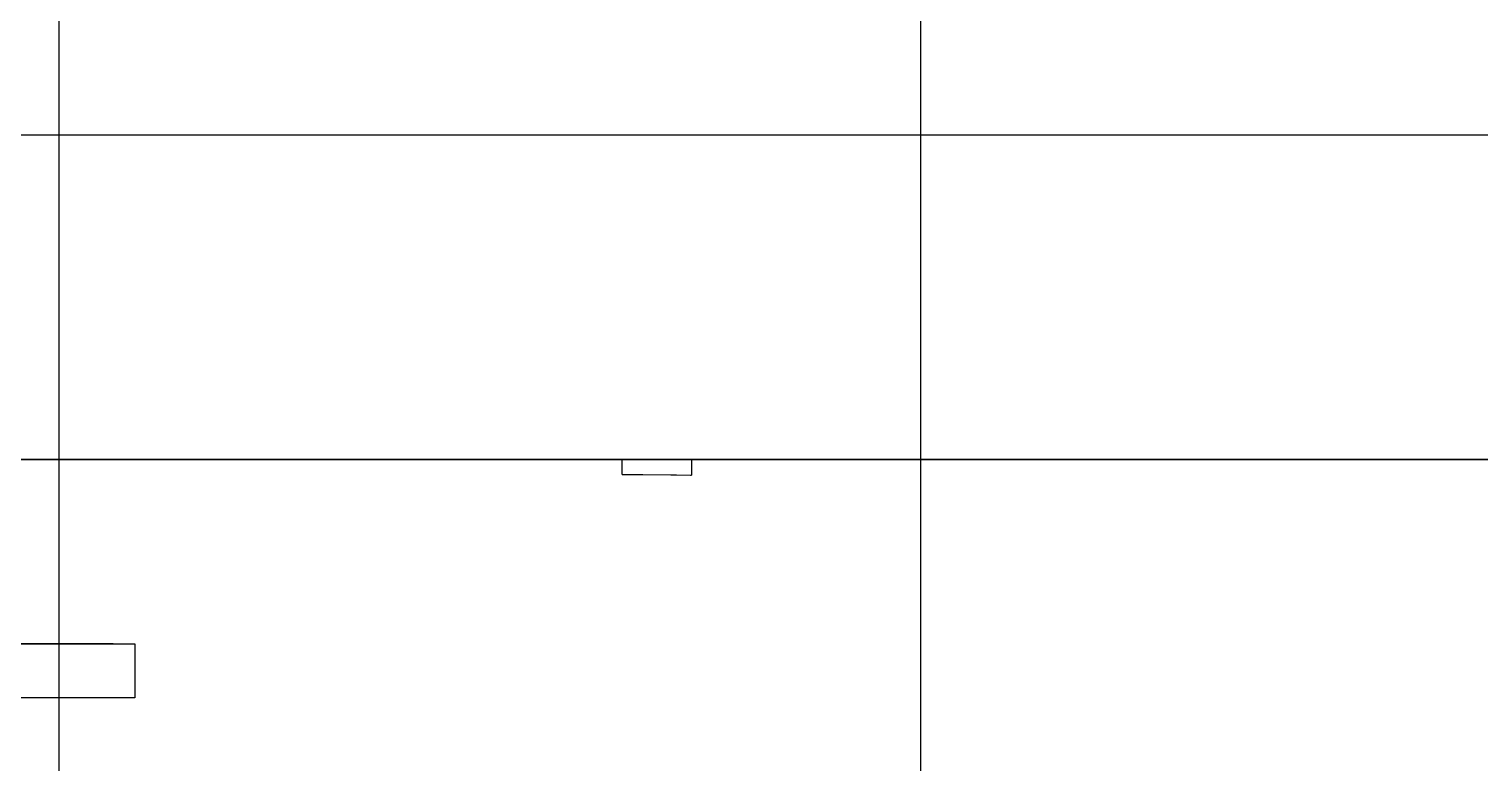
# Model space of a CAD drawing. Header units: millimetres. Extents: x 12318 to 17800, y 6541 to 10165.
# Drawn here: x 13147.71 to 13196.14, y 7269.77 to 7294.26 of the extents above; entities that cross this region are included whole.
import ezdxf

# ---------------------------------------------------------------- set-up
doc = ezdxf.new("R2010")
doc.units = ezdxf.units.MM
doc.layers.add('Equipment', color=123, linetype='Continuous')
doc.layers.add('HW LINE', color=1, linetype='Continuous')

# ---------------------------------------------------------------- blocks, each defined once
blk = doc.blocks.new('A$Cbe2ee938')
at = {"layer": 'Equipment'}
for p, q in [((-3589.31, 260), (-2289.31, 260)), ((-3586.81, 260), (-2291.81, 260)), ((-3589.31, 110), (-2289.31, 110)), ((-2289.31, 110), (-3589.31, 110)), ((-3304.25, 103.15), (-3304.19, 110)), ((-3272.11, 110), (-3272.18, 102.85)), ((-3304.25, 103.15), (-3304.23, 103.15)), ((-3304.23, 103.15), (-3304.15, 103.15)), ((-3304.15, 103.15), (-3304.02, 103.15)), ((-3304.02, 103.15), (-3303.85, 103.15)), ((-3303.85, 103.15), (-3297.33, 103.09)), ((-3297.33, 103.09), (-3297.11, 103.09)), ((-3297.11, 103.09), (-3296.85, 103.09)), ((-3296.85, 103.09), (-3296.56, 103.08)), ((-3296.56, 103.08), (-3296.23, 103.08)), ((-3296.23, 103.08), (-3295.88, 103.08)), ((-3295.88, 103.08), (-3295.51, 103.07)), ((-3295.51, 103.07), (-3295.13, 103.07)), ((-3295.13, 103.07), (-3294.73, 103.07)), ((-3294.73, 103.07), (-3281.7, 102.94)), ((-3281.7, 102.94), (-3281.31, 102.94)), ((-3281.31, 102.94), (-3280.92, 102.94)), ((-3280.92, 102.94), (-3280.55, 102.93)), ((-3280.55, 102.93), (-3280.2, 102.93)), ((-3280.2, 102.93), (-3279.87, 102.93)), ((-3279.87, 102.93), (-3279.58, 102.92)), ((-3279.58, 102.92), (-3279.32, 102.92)), ((-3279.32, 102.92), (-3279.1, 102.92)), ((-3279.1, 102.92), (-3272.58, 102.86)), ((-3272.58, 102.86), (-3272.41, 102.86)), ((-3272.41, 102.86), (-3272.28, 102.85)), ((-3272.28, 102.85), (-3272.21, 102.85)), ((-3272.21, 102.85), (-3272.18, 102.85)), ((-3799.31, 25), (-3529.31, 25)), ((-3539.31, 25), (-3789.31, 25)), ((-3539.31, 25), (-3529.31, 25)), ((-3529.31, 25), (-3529.31, 0)), ((-3529.31, 25), (-3529.31, 0)), ((-3539.31, 0), (-3789.31, 0)), ((-3529.31, 0), (-3539.31, 0)), ((-3529.31, 0), (-3799.31, 0))]:
    blk.add_line(p, q, dxfattribs=at)

msp = doc.modelspace()

# ---------------------------------------------------------------- linework, layer by layer
at = {"layer": 'HW LINE'}
for p, q in [((13148.716, 7053.609), (13148.716, 7333.26)), ((13177.475, 7103.579), (13177.475, 7333.26))]:
    msp.add_line(p, q, dxfattribs=at)

# ---------------------------------------------------------------- block references
at = {"xscale": 0.072267749473635, "yscale": 0.072267749473635, "zscale": 0.072267749473635}
msp.add_blockref('A$Cbe2ee938', (13406.294, 7271.941), dxfattribs=at)

doc.saveas('drawing.dxf')
